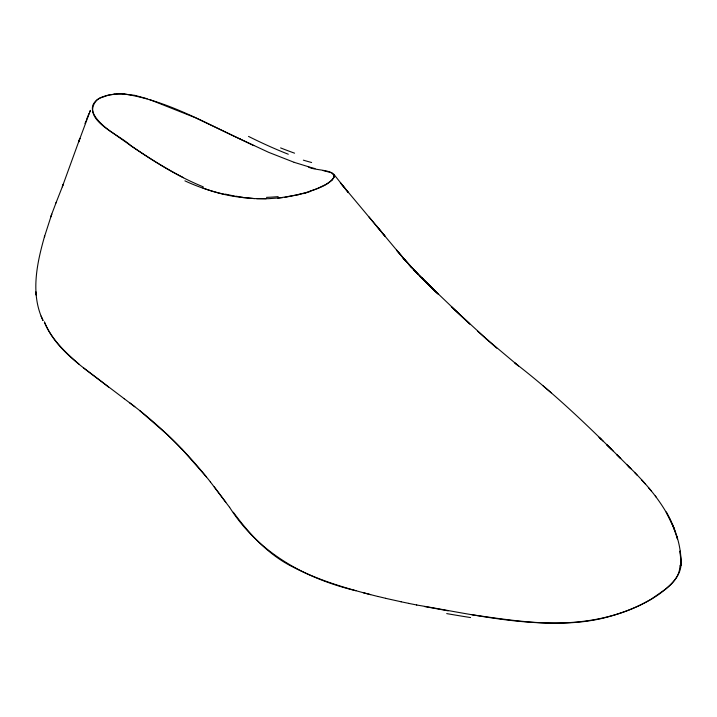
<?xml version="1.0" encoding="UTF-8"?>
<svg xmlns="http://www.w3.org/2000/svg" width="717" height="717" viewBox="0 0 717 717"><rect width="100%" height="100%" fill="white"/><g stroke="black" fill="none" stroke-linecap="round" stroke-linejoin="round"><path stroke-width="1.08" d="M334.032 177.251C327.857 186.483 315.193 188.983 305.379 192.864M50.602 217.215L51.749 214.132L44.409 236.924L44.678 235.965C36.952 263.094 30.15 293.88 43.056 320.553L41.093 316.098M79.175 140.407L78.52 142.262L90.414 110.346L89.589 112.175M51.436 214.966L56.231 202.293M79.264 140.165L79.91 138.363L62.298 186.859M84.991 123.665L85.959 121.021M86.47 119.676L89.069 113.349M55.962 202.956L63.374 184.126L63.159 184.672M331.639 180.514C342.341 168.638 313.248 171.211 308.265 166.756M331.81 180.361L327.006 183.749M643.346 603.472L649.351 600.228A116.683 56.993 -6.8 0 0 651.645 598.874L665.466 589.24A115.867 56.589 -6.8 0 0 666.81 588.119C673.003 583.02 678.784 576.638 679.725 568.303A104.019 53.291 -4.3 0 0 680.03 565.301M642.728 603.795C572.247 639.367 490.132 617.14 416.568 604.987M317.022 188.741L325.626 184.547A16.948 3.657 -21 0 0 326.665 183.955M316.054 189.136L310.21 191.233M303.614 193.321L284.685 197.453M298.523 194.8L277.837 198.17M114.146 94.16L106.098 95.63L100.98 97.467A22.361 13.103 0.8 0 0 96.92 99.932C79.56 119.578 120.044 134.751 130.691 145.641C153.698 161.316 177.377 176.346 203.252 186.85M282.588 197.65L268.517 198.69L256.686 198.699M266.124 198.779L254.365 198.591L243.036 197.534M123.046 93.846C164.829 99.797 202.517 121.531 240.374 139.125M254.418 198.582L243.063 197.534M124.641 94.133L134.742 95.334L147.155 98.749M472.019 614.765C508.559 619.981 545.646 625.905 582.598 621.738A100.963 53.605 -5.2 0 0 601.097 618.628C621.8 613.698 642.217 606.116 659.703 593.775C669.92 585.986 682.503 575.41 680.926 561.124M448.152 610.83L424.419 606.51M236.386 196.503L225.407 194.146M408.753 603.4L416.756 604.996M400.991 601.769L408.923 603.409M401.135 601.769L385.656 598.337M322.991 170.521L331.675 172.815L334.095 175.414A60.129 14.609 -16.6 0 1 333.88 177.287M378.146 596.508L385.728 598.319M233.33 512.261C249.319 533.95 268.05 554.519 292.473 566.771C319.388 580.797 348.776 589.177 378.092 596.535M315.023 168.585L311.662 167.697M363.259 592.708L370.644 594.644M311.572 167.688L294.14 162.329M355.946 590.736C304.716 578.323 258.362 552.708 229.583 507.286M149.683 99.6L195.185 117.642L253.764 145.596M294.122 162.311L268.561 152.3L240.312 139.107M183.525 177.699C158.815 164.919 135.63 149.378 113.116 133.093C103.293 126.676 81.46 109.244 98.919 98.704A17.486 10.244 0.7 0 1 100.03 98.077L109.477 94.814L117.857 94.008A53.461 30.347 0.4 0 1 124.633 94.169M108.509 387.055C84.938 368.278 56.41 351.07 44.382 322.121M124.328 398.795L83.459 367.839M124.265 398.733L134.796 406.745M129.49 402.667C159.81 425.369 187.029 452.14 210.413 481.932M139.761 410.626L168.244 435.452M630.996 468.793L616.701 454.515L620.779 458.602C587.196 424.885 552.655 392.038 514.896 362.999L518.508 365.93L485.723 338.379M543.217 385.961L551.248 392.808M78.978 364.128C65.247 352.28 51.355 339.213 44.472 322.05M477.764 331.299L496.729 348.157M488.644 340.987L451.369 306.742L469.76 324.021L419.75 276.224L437.979 293.961L427.906 283.995M425.844 282.319L436.187 291.971M601.151 439.243L599.071 437.262L603.078 441.089M613.053 450.876L606.815 444.818L611.171 449.048M423.388 279.487L421.668 277.811L431.419 287.651L409.004 264.537L418.352 274.692L402.775 257.493L411.818 267.764L396.573 250.152L405.356 260.54L340.333 182.727L348.399 192.622L333.746 174.177M413.539 269.825L429.77 285.769M628.89 466.659C655.302 492.445 680.675 523.993 681.105 562.818M628.002 465.763L630.1 467.896L627.115 464.858M634.491 472.369L637.395 475.425M181.526 448.636L206.442 476.957M645.175 483.841L641.563 479.852M648.41 487.56L651.179 490.822M368.843 216.767L384.975 236.144L376.488 225.792M655.32 496.003L656.073 496.962M210.332 481.824L229.592 507.34M214.266 486.897L225.81 502.267M674.778 530.508L672.654 524.978L677.538 539.023L676.66 536.325M36.119 294.257L36.2 295.099L35.922 291.828M243.054 197.569A264.394 206.137 -79.2 0 1 202.911 187.988M278.151 196.619A258.281 186.689 -53.4 0 1 266.482 197.363M310.201 191.511A63.822 19.422 -20.8 0 1 303.515 193.626M311.617 162.517A316.251 52.708 28.3 0 1 303.354 160.169M294.57 153.169A246.245 54.886 33.3 0 1 280.598 147.908M168.226 435.542A660.85 511.481 -61.5 0 1 181.437 448.743M114.12 94.088A37.167 21.402 0.4 0 1 123.046 93.775M288.288 154.227A314.924 92.376 39.1 0 1 248.521 136.409M305.433 192.649A45.987 13.757 -20.8 0 1 298.657 194.567M243.036 197.309A252.536 192.64 82.2 0 1 236.395 196.243M225.326 194.486A319.504 249.615 -75.1 0 1 184.896 180.854M470.558 617.552A1208.934 842.188 -11.8 0 1 446.709 613.6M670.198 519.466L666.254 512.019L673.747 527.685L670.198 519.466M680.37 553.703L680.101 551.05L681.105 565.399L680.37 553.703"/></g></svg>
